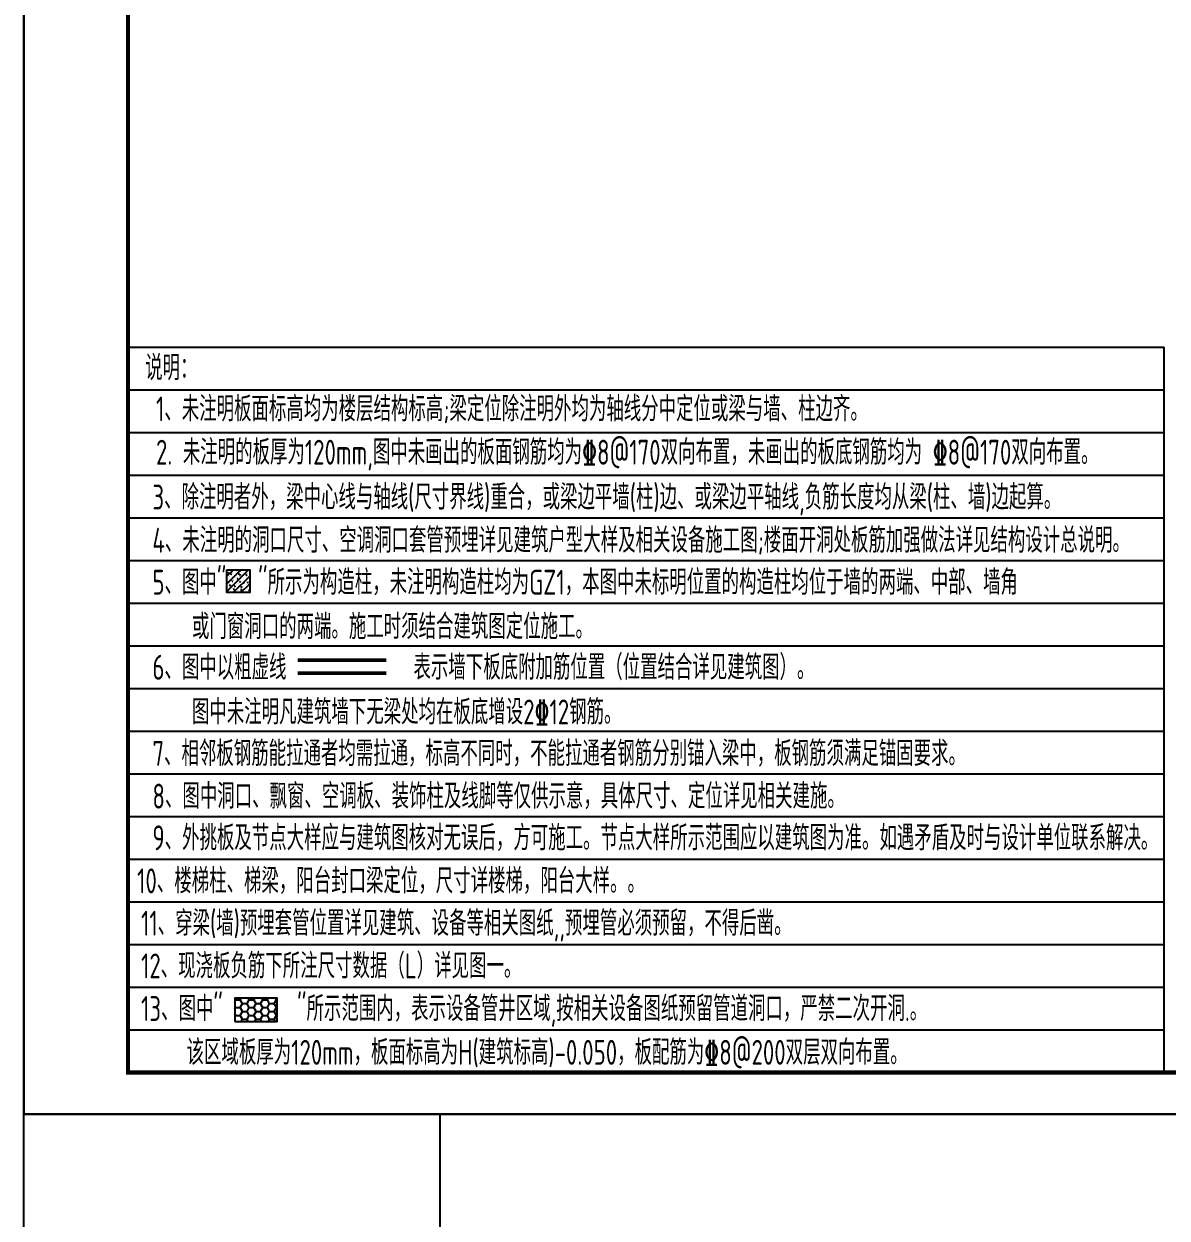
# Model space of a CAD drawing. Extents: x 393367 to 3005760, y 4998 to 826018.
# Drawn here: x 2480869 to 2508343, y 525462 to 554178 of the extents above; entities that cross this region are included whole.
import ezdxf

# ---------------------------------------------------------------- set-up
doc = ezdxf.new("R2010")
doc.units = 0
doc.header["$LTSCALE"] = 1000
doc.linetypes.add('DASH', pattern=[0.35, 0.25, -0.1])
doc.layers.get('0').update_dxf_attribs({"linetype": 'CONTINUOUS'})
for name, color, linetype in [('-TK', 7, 'CONTINUOUS'), ('DIM', 3, 'CONTINUOUS'), ('S-文字', 7, 'CONTINUOUS'), ('S-板正筋', 2, 'CONTINUOUS'), ('S-构造柱', 212, 'CONTINUOUS'), ('S-表格线', 54, 'CONTINUOUS'), ('S-降板填充', 75, 'CONTINUOUS')]:
    doc.layers.add(name, color=color, linetype=linetype)
doc.layers.add('yichutu', color=7, linetype='CONTINUOUS', true_color=0xffffff, plot=False)
doc.styles.add('TSSD_Rein', font='Tssdeng.shx', dxfattribs={"width": 0.7, "bigfont": 'hztxt.shx'})

# ---------------------------------------------------------------- blocks, each defined once
blk = doc.blocks.new('A1')
blk.add_lwpolyline([(0, 59400), (0, 0), (84100, 0), (84100, 59400)], close=True)
at = {"const_width": 100}
blk.add_lwpolyline([(2500, 58400), (2500, 1000), (83100, 1000), (83100, 58400)], close=True, dxfattribs=at)
blk = doc.blocks.new('yct-841-594-84100-59400-100-1000')
at = {"layer": 'yichutu', "color": 7, "true_color": 0xffffff}
blk.add_lwpolyline([(0, 0), (0, 59400), (84100, 59400), (84100, 0)], close=True, dxfattribs=at)

msp = doc.modelspace()

# ---------------------------------------------------------------- hatches: boundary and pattern name
at = {"layer": 'S-构造柱'}
h = msp.add_hatch(dxfattribs=at)
h.set_pattern_fill('ARMORED', color=256, scale=25.65, style=0)
h.set_pattern_definition([(50, (-1211522.5, 278463.31), (183.977237, -16.0959226), [19.2375, -211.6125]), (355, (-1211522.5, 278463.31), (-35.589717, 192.937282), [15.39, -169.29]), (100.4514, (-1211507.16, 278461.97), (148.387656, 176.8412425), [16.349359, -179.842952]), (46.1842, (-1211522.5, 278514.61), (273.747329, -42.455627), [28.85625, -317.41875]), (96.6356, (-1211499.68, 278511.07), (239.740984, 249.861234), [24.524039, -269.764384]), (351.1842, (-1211522.5, 278514.6), (239.740789, 249.861421), [23.085, -253.935]), (21, (-1211496.84, 278501.79), (153.106659, -103.2717455), [19.2375, -211.6125]), (326, (-1211496.84, 278501.79), (62.410383, 186.000987), [15.39, -169.29]), (71.4514, (-1211484.08, 278493.18), (215.517104, 82.729072), [16.349359, -179.842952]), (37.5, (-1211522.49, 278463.31), (3.1190029, 85.3872735), [0, -167.238, 0, -171.855, 0, -169.93125]), (7.5, (-1211522.49, 278463.31), (67.4773364, 101.166604), [0, -97.983, 0, -163.3905, 0, -64.76625]), (327.5, (-1211579.69, 278463.31), (136.9254549, -5.7853246), [0, -64.125, 0, -200.07, 0, -265.4775]), (317.5, (-1211605.34, 278463.31), (149.5872524, 25.676928), [0, -83.3625, 0, -132.867, 0, -188.5275]), (45, (-1211522.49, 278463.31), (-90.6864447, 90.6864447), [])])
h.paths.add_polyline_path([(2485748.33559, 541050.26399), (2486295.53559, 541050.26399), (2486295.53559, 540503.06399), (2485748.33559, 540503.06399)])
at = {"layer": 'S-降板填充', "linetype": 'ByBlock'}
h = msp.add_hatch(dxfattribs=at)
h.set_pattern_fill('HONEY', color=8, scale=34.2, style=0)
h.set_pattern_definition([(0, (-3125168.43, 395111.18), (162.8775, 94.037346), [108.585, -217.17]), (120, (-3125168.43, 395111.18), (-162.8774805, 94.0373797), [108.585, -217.17]), (60, (-3125168.43, 395111.18), (1.95e-05, 188.0747257), [-217.17, 108.585])])
h.paths.add_polyline_path([(2485938.83093, 530193.16423), (2486958.48341, 530193.16423), (2486958.48341, 530749.33831), (2485938.83093, 530749.33831)])

# ---------------------------------------------------------------- linework, layer by layer
at = {"layer": '-TK'}
msp.add_line((2483369.24175, 527962.12225), (2556969.24175, 527962.12225), dxfattribs=at)
at = {"layer": 'DIM', "color": 5, "linetype": 'ByBlock'}
msp.add_lwpolyline([(2480869.24175, 527962.12225), (2490869.24175, 527962.12225), (2490869.24175, 517962.12225), (2480869.24175, 517962.12225)], close=True, dxfattribs=at)
at = {"layer": 'S-板正筋', "linetype": 'DASH', "const_width": 85.5}
for points in [[(2487447.16962, 538879.1678), (2487447.16962, 538879.1678), (2489582.83464, 538879.19215), (2489582.83464, 538879.19215)], [(2487447.16962, 538563.83877), (2487447.16962, 538563.83877), (2489582.83464, 538563.86313), (2489582.83464, 538563.86313)]]:
    msp.add_lwpolyline(points, dxfattribs=at)
at = {"layer": 'S-构造柱'}
msp.add_lwpolyline([(2485748.33559, 541050.26399), (2486295.53559, 541050.26399), (2486295.53559, 540503.06399), (2485748.33559, 540503.06399), (2485748.33559, 541050.26399)], dxfattribs=at)
at = {"layer": 'S-表格线'}
for p, q in [((2483369.24175, 528962.12225), (2483369.24175, 546443.53492)), ((2483369.24175, 546404.12225), (2508269.80171, 546404.12225)), ((2508269.80171, 528962.12225), (2508269.80171, 546404.12225)), ((2483369.24175, 545378.12225), (2508269.80171, 545378.12225)), ((2483369.24175, 544352.12225), (2508269.80171, 544352.12225)), ((2483369.24175, 543326.12225), (2508269.80171, 543326.12225)), ((2483369.24175, 542300.12225), (2508269.80171, 542300.12225)), ((2483369.24175, 541274.12225), (2508269.80171, 541274.12225)), ((2483369.24175, 540248.12225), (2508269.80171, 540248.12225)), ((2483369.24175, 539222.12225), (2508269.80171, 539222.12225)), ((2483369.24175, 538196.12225), (2508269.80171, 538196.12225)), ((2483369.24175, 537170.12225), (2508269.80171, 537170.12225)), ((2483369.24175, 536144.12225), (2508269.80171, 536144.12225)), ((2483369.24175, 535118.12225), (2508269.80171, 535118.12225)), ((2483369.24175, 534092.12225), (2508269.80171, 534092.12225)), ((2483369.24175, 533066.12225), (2508269.80171, 533066.12225)), ((2483369.24175, 532040.12225), (2508269.80171, 532040.12225)), ((2483369.24175, 531014.12225), (2508269.80171, 531014.12225)), ((2483369.24175, 529988.12225), (2508269.80171, 529988.12225)), ((2483369.24175, 528962.12225), (2508269.80171, 528962.12225))]:
    msp.add_line(p, q, dxfattribs=at)
at = {"layer": 'S-降板填充'}
msp.add_lwpolyline([(2485938.83093, 530193.16423), (2486958.48341, 530193.16423), (2486958.48341, 530749.33831), (2485938.83093, 530749.33831)], close=True, dxfattribs=at)

# ---------------------------------------------------------------- block references
at = {"layer": '-TK'}
msp.add_blockref('A1', (2480869.24175, 527962.12225), dxfattribs=at)
at = {"layer": 'yichutu'}
msp.add_blockref('yct-841-594-84100-59400-100-1000', (2480869.24175, 527962.12225), dxfattribs=at)

# ---------------------------------------------------------------- texts
at = {"layer": 'S-文字', "style": 'TSSD_Rein', "width": 0.7}
for s, p in [('说明：', (2483783.91814, 545610.55595)), ('1、未注明板面标高均为楼层结构标高;梁定位除注明外均为轴线分中定位或梁与墙、柱边齐。', (2484044.03842, 544620.53433)), ('2. 未注明的板厚为120mm,图中未画出的板面钢筋均为%%1328@170双向布置，未画出的板底钢筋均为 %%1328@170双向布置。', (2484044.03842, 543579.5249)), ('3、除注明者外，梁中心线与轴线(尺寸界线)重合，或梁边平墙(柱)边、或梁边平轴线,负筋长度均从梁(柱、墙)边起算。', (2483957.87637, 542499.98147)), ('4、未注明的洞口尺寸、空调洞口套管预埋详见建筑户型大样及相关设备施工图;楼面开洞处板筋加强做法详见结构设计总说明。', (2483957.87637, 541462.58225)), ('5、图中"   "所示为构造柱，未注明构造柱均为GZ1，本图中未标明位置的构造柱均位于墙的两端、中部、墙角', (2483957.87637, 540452.59748)), ('或门窗洞口的两端。施工时须结合建筑图定位施工。', (2484908.38237, 539385.30292)), ('6、图中以粗虚线            表示墙下板底附加筋位置（位置结合详见建筑图）。', (2483957.87637, 538408.53162)), ('图中未注明凡建筑墙下无梁处均在板底增设2%%13212钢筋。', (2484908.38237, 537333.30292)), ('7、相邻板钢筋能拉通者均需拉通，标高不同时，不能拉通者钢筋分别锚入梁中，板钢筋须满足锚固要求。', (2483957.87637, 536335.14545)), ('8、图中洞口、飘窗、空调板、装饰柱及线脚等仅供示意，具体尺寸、定位详见相关建施。', (2483957.87637, 535309.14545)), ('9、外挑板及节点大样应与建筑图核对无误后，方可施工。节点大样所示范围应以建筑图为准。如遇矛盾及时与设计单位联系解决。', (2483957.87637, 534306.74484)), ('10、楼梯柱、梯梁，阳台封口梁定位，尺寸详楼梯，阳台大样。。', (2483590.3295, 533271.65627)), ('11、穿梁(墙)预埋套管位置详见建筑、设备等相关图纸,,预埋管必须预留，不得后凿。', (2483685.08591, 532253.58128)), ('12、现浇板负筋下所注尺寸数据（L）详见图一。', (2483685.08591, 531227.58128)), ('13、图中"       "所示范围内，表示设备管井区域,按相关设备图纸预留管道洞口，严禁二次开洞.。', (2483685.08591, 530201.58128)), ('该区域板厚为120mm，板面标高为H(建筑标高)-0.050，板配筋为%%1328@200双层双向布置。', (2484778.56127, 529148.71026))]:
    msp.add_text(s, height=598.5, dxfattribs=at).set_placement(p)

doc.saveas('drawing.dxf')
